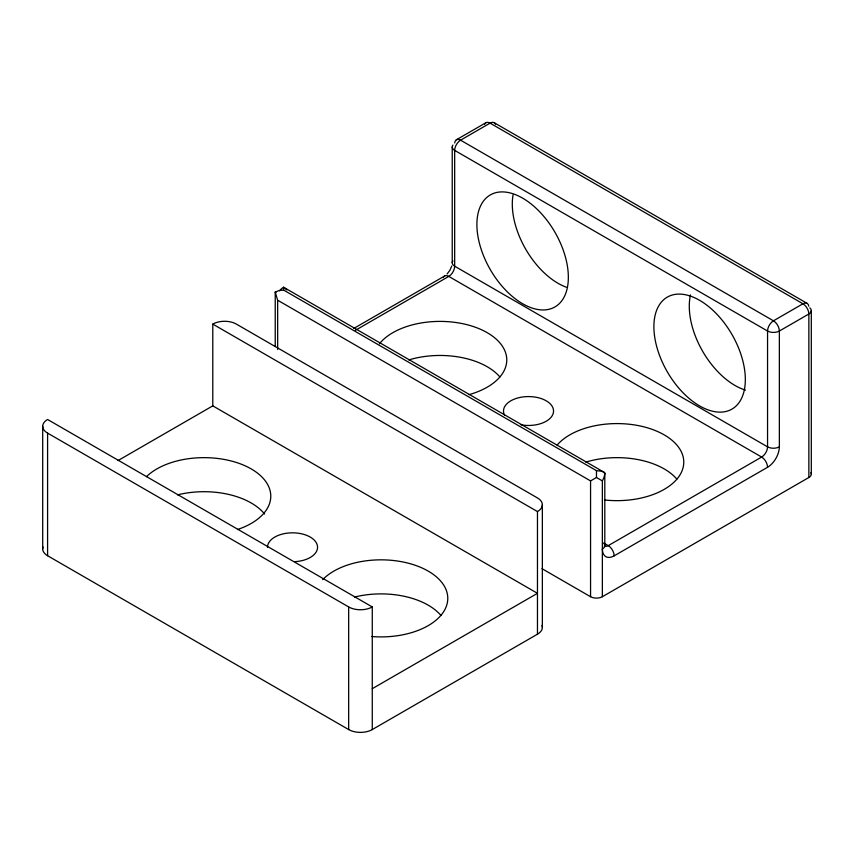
<?xml version="1.0" encoding="UTF-8"?>
<svg xmlns="http://www.w3.org/2000/svg" width="854" height="854" viewBox="0 0 854 854"><rect width="100%" height="100%" fill="white"/><g stroke="black" fill="none" stroke-linecap="round" stroke-linejoin="round"><path stroke-width="1.28" d="M42.7 426.295L42.7 548.919M452.225 146.984L452.225 262.797M542.354 504.746L542.354 627.38M604.803 545.631L604.803 472.689L283.581 287.222L282.909 287.649A14.924 12.191 -60 0 0 279.536 290.776M811.3 474.098L811.3 310.6M604.771 473.532C603.885 470.8 599.316 471.056 596.53 470.693L283.581 290.05L279.044 290.573L275.234 292.047L275.234 346.521M451.755 265.978L449.898 270.259L447.112 274.006M283.528 287.254L286.891 289.933M456.399 139.757L485.905 122.73M118.055 460.552L212.785 405.863L537.465 593.316L372.269 688.687M353.705 328.491L444.603 276.013M355.349 330.359L448.777 276.418L761.661 457.061A8.348 4.814 60 0 1 767.554 467.287L614.165 555.847A8.348 4.814 60 0 0 608.261 545.631L603.65 542.963M275.234 292.164L277.646 300.213L590.562 480.909L596.466 477.503L602.358 480.909L602.358 596.722A8.348 4.814 0 0 1 590.562 596.722L541.98 568.668M43.052 546.944A16.685 9.64 0 0 0 47.589 555.73L348.667 729.562A16.685 9.64 0 0 0 372.269 729.562L537.465 634.191A16.685 9.64 0 0 0 542.002 625.406M602.358 596.722L808.855 477.503A8.348 4.814 0 0 0 810.905 472.636M283.517 290.05L283.581 287.926M596.466 470.693L596.466 477.503M494.242 122.73L807.126 303.373M275.394 292.132L276.034 292.506M212.785 405.863L212.785 324.104L537.465 511.567L537.465 634.191M372.269 729.562L372.269 606.938L47.589 419.485A16.685 9.64 0 0 0 47.589 433.106L47.589 555.73M47.589 433.106L348.667 606.938A16.685 9.64 0 0 0 372.269 606.938M277.646 300.213L277.678 349.521M808.855 477.503L808.855 314.005A8.348 4.814 0 0 0 809.827 307.867M590.562 480.909L590.562 596.722M348.667 606.938L348.667 729.562M504.671 415.407A25.033 14.454 0 0 1 525.947 396.651A25.033 14.454 0 0 1 553.413 412.503A25.033 14.454 0 0 1 520.929 424.79M585.78 462.121A66.751 38.537 0 0 1 676.902 479.158M557.128 445.094A66.751 38.537 0 0 1 641.034 426.167A66.751 38.537 0 0 1 681.193 472.721A66.751 38.537 0 0 1 604.461 499.964M408.788 359.94A66.751 38.537 0 0 1 499.9 376.966M379.432 343.767A66.751 38.537 0 0 1 486.876 332.484A66.751 38.537 0 0 1 468.921 394.665M745.478 390.118A64.658 37.33 60 0 1 690.502 294.897M566.341 287.211A64.658 37.33 60 0 1 513.062 194.925M454.702 142.981A8.348 4.814 60 0 1 460.573 140.173L490.068 123.136A8.348 4.814 -60 0 1 495.555 124.278M484.592 124.278A8.348 4.814 60 0 1 490.068 123.136L802.952 303.778A8.348 4.814 -60 0 1 808.791 306.212M452.919 145.073A8.348 4.814 0 0 0 454.67 150.389L454.67 266.202A8.294 4.793 -60 0 1 448.777 276.397M452.919 260.886A8.348 4.814 0 0 0 454.67 266.202L767.554 446.845A8.348 4.814 0 0 0 779.36 446.845L779.36 331.032A8.348 4.814 60 0 0 773.457 320.816L460.573 140.173A8.348 4.814 -60 0 0 454.67 150.389L767.554 331.032A8.348 4.814 0 0 0 779.36 331.032L808.855 314.005A8.348 4.814 60 0 0 802.952 303.778L773.457 320.816A8.348 4.814 -60 0 0 767.554 331.032L767.554 446.845A8.294 4.793 -60 0 1 761.661 457.039L608.261 545.631A8.294 4.793 -60 0 1 604.312 546.133M443.29 277.561A8.348 4.814 60 0 1 448.777 276.418M614.165 555.805A16.589 9.575 -60 0 1 602.401 549.015M604.12 543.71A8.348 4.814 0 0 1 602.358 549.037M779.318 446.866A16.589 9.575 -60 0 1 767.554 467.245M604.813 473.532A14.924 12.191 -60 0 1 602.316 480.877M267.494 547.275A25.033 14.454 0 0 1 291.662 532.832A25.033 14.454 0 0 1 317.496 546.282A25.033 14.454 0 0 1 295.11 561.644M354.517 597.063A66.751 38.537 0 0 1 440.91 615.403M322.663 579.663A66.751 38.537 0 0 1 406.013 562.637A66.751 38.537 0 0 1 445.521 608.304A66.751 38.537 0 0 1 371.853 636.54M177.515 494.872A66.751 38.537 0 0 1 264.623 514.076M146.461 476.681A66.751 38.537 0 0 1 251.343 468.995A66.751 38.537 0 0 1 237.529 529.512M537.465 511.567A16.685 9.64 0 0 0 537.465 497.935L236.377 324.104A16.685 9.64 0 0 0 212.785 324.104M654.463 335.376A64.658 37.33 60 0 0 728.43 410.742A64.658 37.33 60 0 0 715.94 313.237A64.658 37.33 60 0 0 654.463 335.376M477.471 233.185A64.658 37.33 60 0 0 551.438 308.561A64.658 37.33 60 0 0 538.949 211.045A64.658 37.33 60 0 0 477.471 233.185"/></g></svg>
